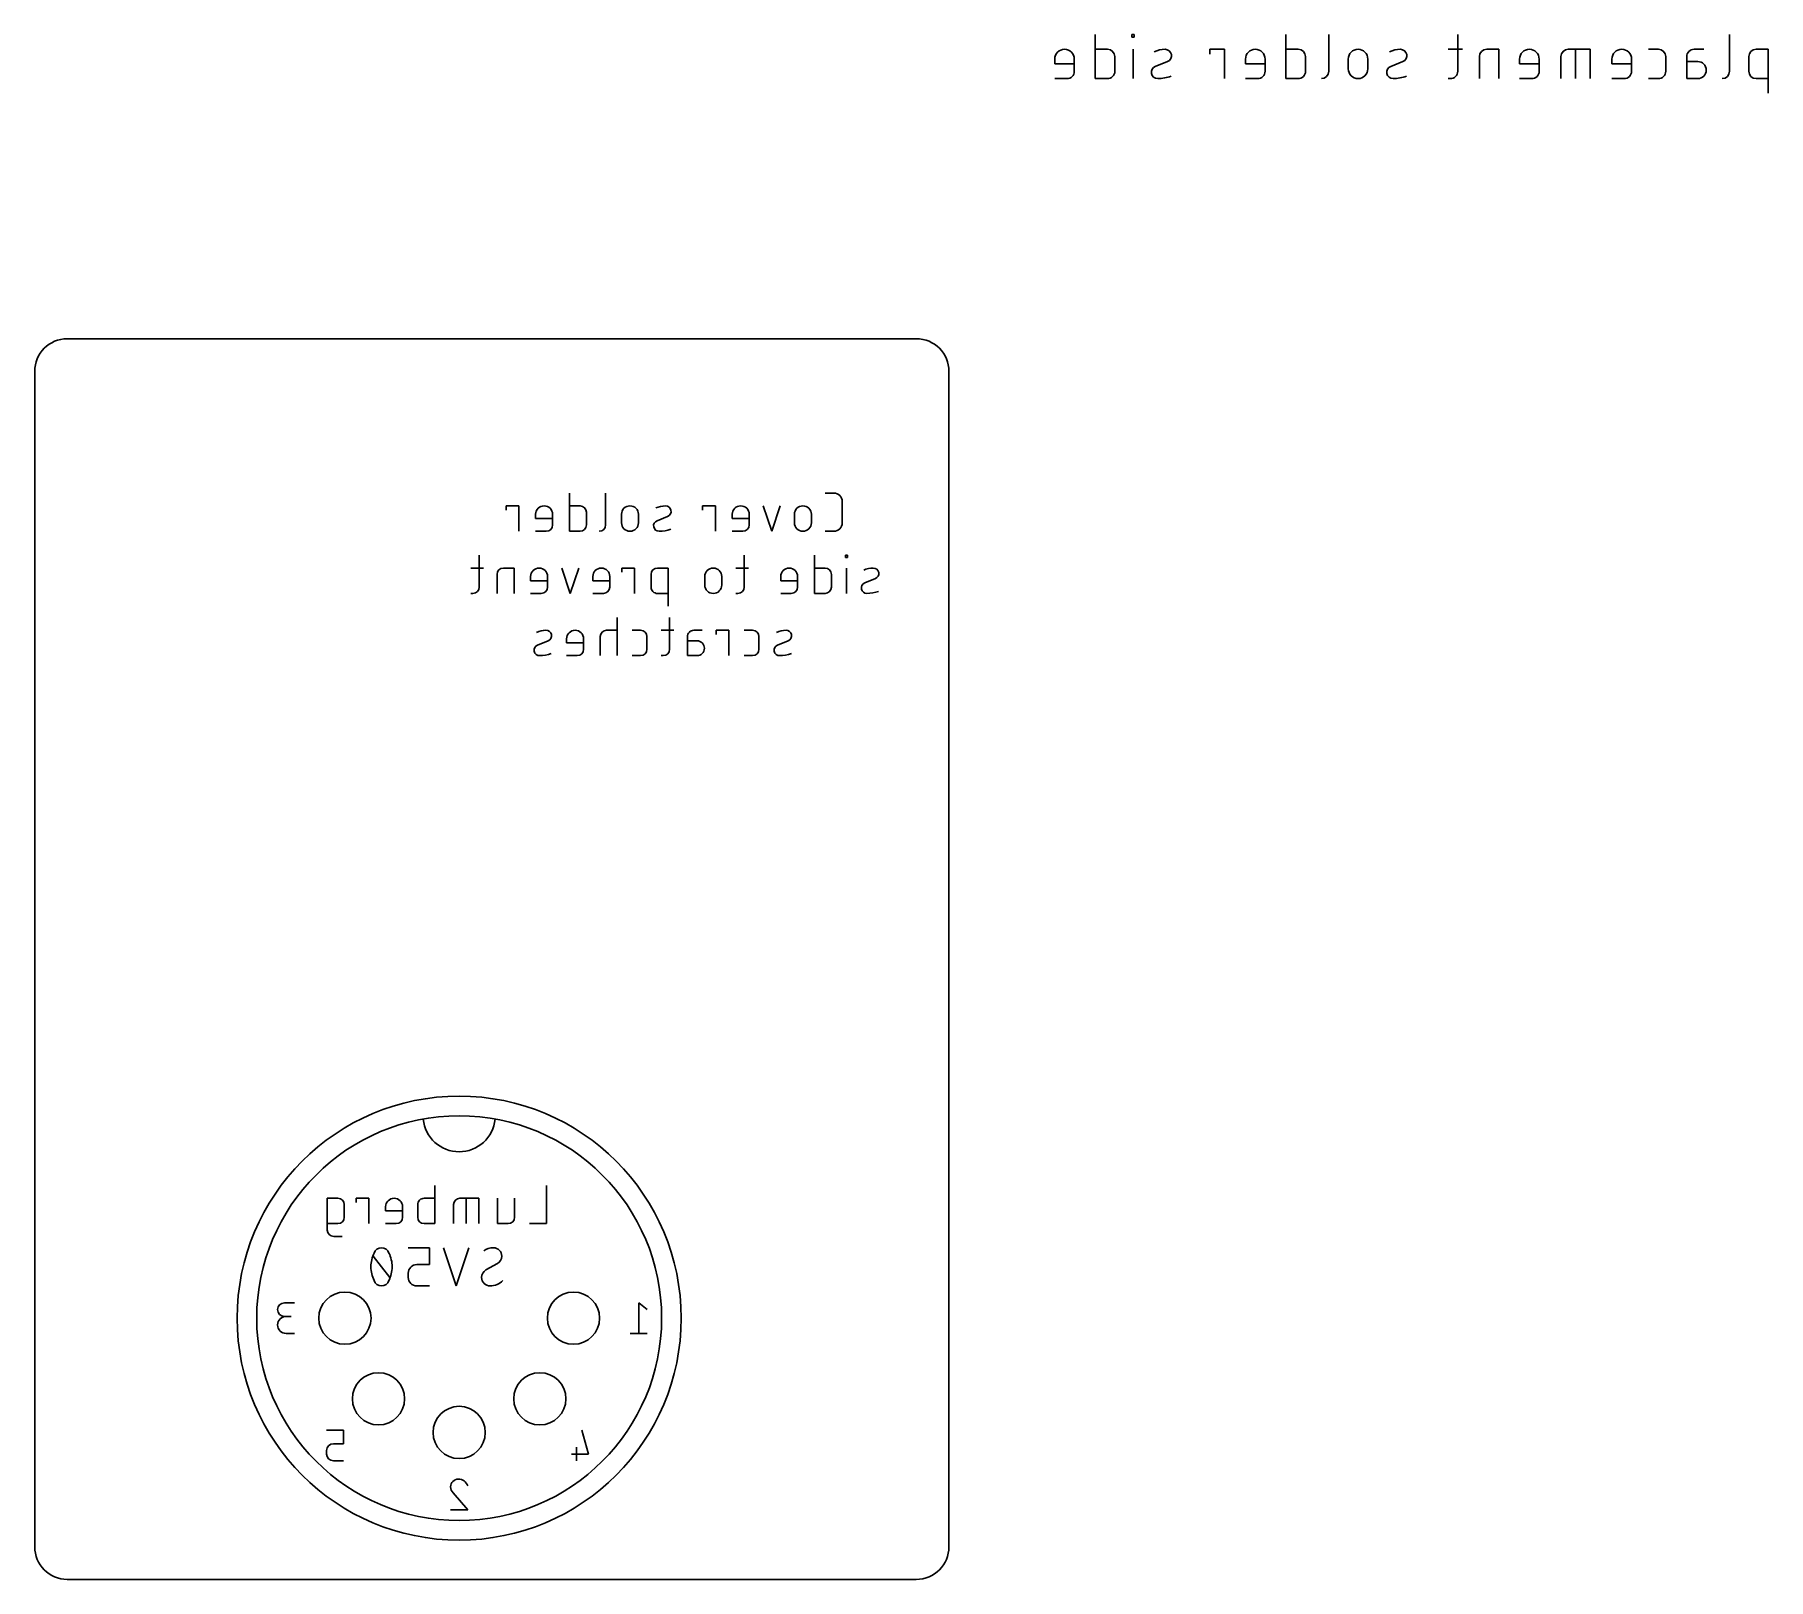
# Model space of a CAD drawing. Extents: x 0 to 53.1, y 0 to 47.3.
import ezdxf

# ---------------------------------------------------------------- set-up
doc = ezdxf.new("R2010")
doc.units = 0
for name, color, linetype in [('20', 30, 'CONTINUOUS'), ('22', 253, 'CONTINUOUS'), ('52', 253, 'CONTINUOUS')]:
    doc.layers.add(name, color=color, linetype=linetype)

msp = doc.modelspace()

# ---------------------------------------------------------------- linework, layer by layer
at = {"layer": '20'}
for p, q in [((1, 38), (27, 38)), ((0, 1), (0, 37)), ((28, 37), (28, 1)), ((27, 0), (1, 0))]:
    msp.add_line(p, q, dxfattribs=at)
for centre, start, end in [((1, 37), 90, 180), ((27, 37), 0, 90), ((1, 1), 180, 270), ((27, 1), 270, 0)]:
    msp.add_arc(centre, 1, start, end, dxfattribs=at)
at = {"layer": '22'}
for p, q in [((32.4804, 47.3139), (32.4804, 45.9676)), ((33.6753, 47.3139), (33.6005, 47.3139)), ((33.6005, 47.3139), (33.6005, 47.2391)), ((33.6753, 47.2391), (33.6753, 47.3139)), ((38.3208, 47.3139), (38.3208, 45.9676)), ((39.6287, 47.3139), (39.6287, 46.192)), ((43.5819, 47.3139), (43.5819, 46.192)), ((51.9027, 47.3139), (51.9027, 46.192)), ((32.8543, 46.8651), (32.4804, 46.8651)), ((33.6005, 47.2391), (33.6753, 47.2391)), ((33.6379, 45.9676), (33.6379, 46.8651)), ((36.4369, 46.8651), (35.9881, 46.8651)), ((35.9881, 46.8651), (35.9881, 46.7155)), ((36.4369, 45.9676), (36.4369, 46.8651)), ((38.6947, 46.8651), (38.3208, 46.8651)), ((43.7315, 46.8651), (43.2827, 46.8651)), ((44.8422, 46.8651), (44.4683, 46.8651)), ((44.8422, 45.9676), (44.8422, 46.8651)), ((47.6382, 46.8651), (46.9651, 46.8651)), ((47.1895, 45.9676), (47.1895, 46.8651)), ((47.6382, 45.9676), (47.6382, 46.8651)), ((49.7263, 46.8651), (49.4271, 46.8651)), ((50.8192, 46.8651), (51.1184, 46.8651)), ((53.0924, 46.8651), (52.7184, 46.8651)), ((53.0924, 45.5189), (53.0924, 46.8651)), ((31.2398, 46.566), (31.2398, 46.4164)), ((31.2398, 46.4164), (31.8381, 46.4164)), ((31.8381, 46.192), (31.8381, 46.566)), ((33.0787, 46.192), (33.0787, 46.6408)), ((34.3178, 46.3416), (34.6918, 46.4912)), ((37.0802, 46.566), (37.0802, 46.4164)), ((37.0802, 46.4164), (37.6785, 46.4164)), ((37.6785, 46.192), (37.6785, 46.566)), ((38.9191, 46.192), (38.9191, 46.6408)), ((40.2286, 46.566), (40.2286, 46.2668)), ((40.8269, 46.2668), (40.8269, 46.566)), ((41.5271, 46.3416), (41.9011, 46.4912)), ((44.2439, 46.6408), (44.2439, 45.9676)), ((45.4759, 46.566), (45.4759, 46.4164)), ((45.4759, 46.4164), (46.0742, 46.4164)), ((46.0742, 46.192), (46.0742, 46.566)), ((46.7408, 46.6408), (46.7408, 45.9676)), ((48.3048, 46.566), (48.3048, 46.4164)), ((48.3048, 46.4164), (48.9031, 46.4164)), ((48.9031, 46.192), (48.9031, 46.566)), ((49.9506, 46.192), (49.9506, 46.6408)), ((50.5948, 45.9676), (50.5948, 46.6408)), ((50.5948, 46.4912), (50.9314, 46.4912)), ((52.494, 46.6408), (52.494, 46.192)), ((31.2398, 45.9676), (31.6138, 45.9676)), ((32.4804, 45.9676), (32.8543, 45.9676)), ((37.0802, 45.9676), (37.4542, 45.9676)), ((38.3208, 45.9676), (38.6947, 45.9676)), ((43.3575, 45.9676), (43.2827, 45.9676)), ((45.4759, 45.9676), (45.8498, 45.9676)), ((48.3048, 45.9676), (48.6788, 45.9676)), ((49.4271, 45.9676), (49.7263, 45.9676)), ((50.9314, 45.9676), (50.5948, 45.9676)), ((52.7184, 45.9676), (53.0924, 45.9676)), ((16.3769, 33.2709), (16.3769, 32.1026)), ((17.4849, 33.2709), (17.4849, 32.2973)), ((24.4713, 33.2709), (24.2116, 33.2709)), ((24.7309, 32.3622), (24.7309, 33.0113)), ((14.8262, 32.8815), (14.4368, 32.8815)), ((14.4368, 32.8815), (14.4368, 32.7517)), ((14.8262, 32.1026), (14.8262, 32.8815)), ((15.3423, 32.6218), (15.3423, 32.492)), ((15.3423, 32.492), (15.8616, 32.492)), ((15.8616, 32.2973), (15.8616, 32.6218)), ((16.7014, 32.8815), (16.3769, 32.8815)), ((16.8962, 32.2973), (16.8962, 32.6868)), ((17.9712, 32.6218), (17.9712, 32.3622)), ((18.4905, 32.3622), (18.4905, 32.6218)), ((19.0592, 32.4271), (19.3837, 32.5569)), ((20.846, 32.8815), (20.4566, 32.8815)), ((20.4566, 32.8815), (20.4566, 32.7517)), ((20.846, 32.1026), (20.846, 32.8815)), ((21.3621, 32.6218), (21.3621, 32.492)), ((21.3621, 32.492), (21.8814, 32.492)), ((21.8814, 32.2973), (21.8814, 32.6218)), ((22.5742, 32.1026), (22.3146, 32.8815)), ((22.8339, 32.8815), (22.5742, 32.1026)), ((23.2671, 32.6218), (23.2671, 32.3622)), ((23.7864, 32.3622), (23.7864, 32.6218)), ((15.3423, 32.1026), (15.6669, 32.1026)), ((16.3769, 32.1026), (16.7014, 32.1026)), ((21.3621, 32.1026), (21.6866, 32.1026)), ((24.2116, 32.1026), (24.4713, 32.1026)), ((13.6175, 31.366), (13.6175, 30.3923)), ((21.7328, 31.366), (21.7328, 30.3923)), ((23.8814, 31.366), (23.8814, 30.1976)), ((24.8915, 31.366), (24.8266, 31.366)), ((24.8266, 31.366), (24.8266, 31.301)), ((24.8915, 31.301), (24.8915, 31.366)), ((13.7473, 30.9765), (13.3579, 30.9765)), ((14.6793, 30.9765), (14.3548, 30.9765)), ((14.6793, 30.1976), (14.6793, 30.9765)), ((16.4009, 30.1976), (16.1412, 30.9765)), ((16.6605, 30.9765), (16.4009, 30.1976)), ((18.3684, 30.9765), (17.9789, 30.9765)), ((17.9789, 30.9765), (17.9789, 30.8467)), ((18.3684, 30.1976), (18.3684, 30.9765)), ((19.3978, 30.9765), (19.0733, 30.9765)), ((19.3978, 29.8081), (19.3978, 30.9765)), ((21.8626, 30.9765), (21.4732, 30.9765)), ((24.206, 30.9765), (23.8814, 30.9765)), ((24.8266, 31.301), (24.8915, 31.301)), ((24.8591, 30.1976), (24.8591, 30.9765)), ((14.16, 30.7818), (14.16, 30.1976)), ((15.1887, 30.7168), (15.1887, 30.587)), ((15.1887, 30.587), (15.708, 30.587)), ((15.708, 30.3923), (15.708, 30.7168)), ((17.0937, 30.7168), (17.0937, 30.587)), ((17.0937, 30.587), (17.613, 30.587)), ((17.613, 30.3923), (17.613, 30.7168)), ((18.8785, 30.7818), (18.8785, 30.3923)), ((20.5227, 30.7168), (20.5227, 30.4572)), ((21.042, 30.4572), (21.042, 30.7168)), ((22.8468, 30.7168), (22.8468, 30.587)), ((22.8468, 30.587), (23.3661, 30.587)), ((23.3661, 30.3923), (23.3661, 30.7168)), ((24.4007, 30.3923), (24.4007, 30.7818)), ((25.4207, 30.5221), (25.7452, 30.6519)), ((13.4228, 30.1976), (13.3579, 30.1976)), ((15.1887, 30.1976), (15.5133, 30.1976)), ((17.0937, 30.1976), (17.4183, 30.1976)), ((19.0733, 30.1976), (19.3978, 30.1976)), ((21.5381, 30.1976), (21.4732, 30.1976)), ((22.8468, 30.1976), (23.1714, 30.1976)), ((23.8814, 30.1976), (24.206, 30.1976)), ((17.8388, 28.2926), (17.8388, 29.461)), ((19.444, 29.461), (19.444, 28.4873)), ((15.3976, 28.6171), (15.7221, 28.7469)), ((16.2908, 28.8118), (16.2908, 28.682)), ((16.2908, 28.682), (16.8101, 28.682)), ((16.8101, 28.4873), (16.8101, 28.8118)), ((17.3195, 28.8768), (17.3195, 28.2926)), ((17.8388, 29.0715), (17.5142, 29.0715)), ((18.5571, 29.0715), (18.2975, 29.0715)), ((18.7519, 28.4873), (18.7519, 28.8768)), ((19.5738, 29.0715), (19.1844, 29.0715)), ((19.9924, 28.2926), (19.9924, 28.8768)), ((19.9924, 28.7469), (20.2845, 28.7469)), ((20.1871, 29.0715), (20.4468, 29.0715)), ((21.2612, 29.0715), (20.8717, 29.0715)), ((20.8717, 29.0715), (20.8717, 28.9417)), ((21.2612, 28.2926), (21.2612, 29.0715)), ((21.9861, 29.0715), (21.7265, 29.0715)), ((22.1809, 28.4873), (22.1809, 28.8768)), ((22.7509, 28.6171), (23.0754, 28.7469)), ((16.2908, 28.2926), (16.6154, 28.2926)), ((18.2975, 28.2926), (18.5571, 28.2926)), ((19.2493, 28.2926), (19.1844, 28.2926)), ((20.2845, 28.2926), (19.9924, 28.2926)), ((21.7265, 28.2926), (21.9861, 28.2926)), ((12.2512, 12.063), (12.2512, 10.8946)), ((15.6726, 12.063), (15.6726, 10.8946)), ((9.287, 11.6735), (8.9624, 11.6735)), ((8.9624, 11.6735), (8.9624, 10.6998)), ((9.4817, 11.0893), (9.4817, 11.4787)), ((10.2312, 11.6735), (9.8417, 11.6735)), ((9.8417, 11.6735), (9.8417, 11.5437)), ((10.2312, 10.8946), (10.2312, 11.6735)), ((10.7472, 11.4138), (10.7472, 11.284)), ((10.7472, 11.284), (11.2665, 11.284)), ((11.2665, 11.0893), (11.2665, 11.4138)), ((11.7319, 11.0893), (11.7319, 11.4787)), ((11.9267, 11.6735), (12.2512, 11.6735)), ((12.8272, 11.4787), (12.8272, 10.8946)), ((13.6061, 11.6735), (13.0219, 11.6735)), ((13.2167, 10.8946), (13.2167, 11.6735)), ((13.6061, 10.8946), (13.6061, 11.6735)), ((14.1762, 10.8946), (14.1762, 11.6735)), ((14.6955, 11.6735), (14.6955, 11.0893)), ((8.9624, 10.8946), (9.287, 10.8946)), ((10.7472, 10.8946), (11.0718, 10.8946)), ((12.2512, 10.8946), (11.9267, 10.8946)), ((14.5008, 10.8946), (14.1762, 10.8946)), ((15.6726, 10.8946), (15.1533, 10.8946)), ((9.1572, 10.5051), (9.4168, 10.5051)), ((12.0896, 10.158), (11.4405, 10.158)), ((12.0896, 9.6387), (12.0896, 10.158)), ((12.908, 8.9896), (12.5186, 10.158)), ((13.2975, 10.158), (12.908, 8.9896)), ((10.8817, 9.2492), (10.3624, 9.8983)), ((11.7001, 9.6387), (12.0896, 9.6387)), ((13.8182, 9.4764), (14.1752, 9.6711)), ((11.4405, 9.2492), (11.4405, 9.379)), ((12.0896, 8.9896), (11.7001, 8.9896)), ((7.9611, 8.4699), (7.6478, 8.4699)), ((7.6478, 8.0522), (7.8566, 8.0522)), ((18.7611, 8.2611), (18.5, 8.4699)), ((18.5, 8.4699), (18.5, 7.5301)), ((7.9611, 7.5301), (7.7, 7.5301)), ((18.7611, 7.5301), (18.2389, 7.5301)), ((9.4611, 4.5699), (8.9389, 4.5699)), ((9.4611, 4.1522), (9.4611, 4.5699)), ((16.7522, 4.5699), (16.9611, 3.8389)), ((8.9389, 3.8389), (8.9389, 3.9434)), ((9.1478, 4.1522), (9.4611, 4.1522)), ((16.9611, 3.8389), (16.4389, 3.8389)), ((16.5956, 4.0478), (16.5956, 3.6301)), ((9.4611, 3.6301), (9.1478, 3.6301)), ((13.2611, 2.1301), (12.7389, 2.1301)), ((12.8173, 2.6522), (13.2611, 2.1301))]:
    msp.add_line(p, q, dxfattribs=at)
for radius in [6.8, 6.2]:
    msp.add_circle((13, 8), radius, dxfattribs=at)
for centre, radius, start, end in [((31.539, 46.566), 0.2992, 0, 180), ((32.8543, 46.6408), 0.2244, 0, 90), ((34.6291, 46.0159), 0.8493, 90.819, 114.2391), ((34.6198, 46.6712), 0.1939, 291.8014, 90.819), ((37.3794, 46.566), 0.2992, 0, 180), ((38.6947, 46.6408), 0.2244, 0, 90), ((40.5278, 46.566), 0.2992, 0, 180), ((41.8384, 46.0159), 0.8493, 90.819, 114.2391), ((41.8291, 46.6712), 0.1939, 291.8014, 90.819), ((44.4683, 46.6407), 0.2244, 90, 179.9992), ((45.775, 46.566), 0.2992, 0, 180), ((46.9651, 46.6407), 0.2244, 90, 179.9992), ((48.604, 46.566), 0.2992, 0, 180), ((49.7263, 46.6408), 0.2244, 0, 90), ((50.8192, 46.6408), 0.2244, 89.9992, 180), ((52.7184, 46.6407), 0.2244, 90, 179.9992), ((31.6138, 46.192), 0.2244, 270, 0.0008), ((32.8543, 46.192), 0.2244, 270, 0.0008), ((34.3899, 46.1615), 0.1939, 111.8014, 270.819), ((37.4542, 46.192), 0.2244, 270, 0.0008), ((38.6947, 46.192), 0.2244, 270, 0.0008), ((39.4043, 46.192), 0.2244, 270.0008, 0), ((40.5278, 46.2668), 0.2992, 180, 0), ((41.5991, 46.1615), 0.1939, 111.8014, 270.819), ((43.3575, 46.192), 0.2244, 269.9992, 360), ((45.8498, 46.192), 0.2244, 270, 0.0008), ((48.6788, 46.192), 0.2244, 270, 0.0008), ((49.7263, 46.192), 0.2244, 270, 0.0008), ((50.9314, 46.2294), 0.2618, 270, 90), ((51.6784, 46.192), 0.2244, 270.0008, 0), ((52.7184, 46.192), 0.2244, 180, 270), ((34.3745, 47.236), 1.2684, 270.819, 289.7904), ((41.5838, 47.236), 1.2684, 270.819, 289.7904), ((24.4713, 33.0113), 0.2596, 0, 90), ((15.6019, 32.6218), 0.2596, 0, 180), ((16.7014, 32.6868), 0.1947, 0, 90), ((18.2308, 32.6218), 0.2596, 0, 180), ((19.1217, 32.2708), 0.1683, 111.8011, 270.8182), ((19.3293, 32.1444), 0.7371, 90.8181, 114.2388), ((19.3212, 32.7132), 0.1683, 291.8011, 90.8182), ((21.6217, 32.6218), 0.2596, 0, 180), ((23.5267, 32.6218), 0.2596, 0, 180), ((15.6669, 32.2973), 0.1947, 270, 0), ((16.7014, 32.2973), 0.1947, 270, 0), ((17.2902, 32.2973), 0.1947, 270, 0), ((18.2308, 32.3622), 0.2596, 180, 0), ((19.1083, 33.2033), 1.1008, 270.8181, 289.791), ((21.6866, 32.2973), 0.1947, 270, 0), ((23.5267, 32.3622), 0.2596, 180, 0), ((24.4713, 32.3622), 0.2596, 270, 0), ((14.3548, 30.7817), 0.1947, 90, 179.9982), ((15.4484, 30.7168), 0.2596, 0, 180), ((17.3534, 30.7168), 0.2596, 0, 180), ((19.0733, 30.7817), 0.1947, 90, 179.9982), ((20.7824, 30.7168), 0.2596, 0, 180), ((23.1065, 30.7168), 0.2596, 0, 180), ((24.206, 30.7818), 0.1947, 0, 90), ((25.6909, 30.2394), 0.7371, 90.8181, 114.2388), ((25.6827, 30.8082), 0.1683, 291.8011, 90.8182), ((13.4228, 30.3923), 0.1947, 270, 0), ((15.5133, 30.3923), 0.1947, 270, 0), ((17.4183, 30.3923), 0.1947, 270, 0), ((19.0733, 30.3923), 0.1947, 180, 270.0009), ((20.7824, 30.4572), 0.2596, 180, 0), ((21.5381, 30.3923), 0.1947, 270, 0), ((23.1714, 30.3923), 0.1947, 270, 0), ((24.206, 30.3923), 0.1947, 270, 0), ((25.4832, 30.3658), 0.1683, 111.8011, 270.8182), ((25.4699, 31.2983), 1.1008, 270.8181, 289.791), ((15.6678, 28.3344), 0.7371, 90.8181, 114.2388), ((15.6596, 28.9032), 0.1683, 291.8011, 90.8182), ((16.5505, 28.8118), 0.2596, 0, 180), ((17.5142, 28.8767), 0.1947, 90, 179.9982), ((18.5571, 28.8768), 0.1947, 0, 90), ((20.1871, 28.8768), 0.1947, 89.9991, 180), ((20.2845, 28.5197), 0.2272, 270, 90), ((21.9861, 28.8768), 0.1947, 0, 90), ((23.021, 28.3344), 0.7371, 90.8181, 114.2388), ((23.0129, 28.9032), 0.1683, 291.8011, 90.8182), ((15.4601, 28.4608), 0.1683, 111.8011, 270.8182), ((15.4468, 29.3933), 1.1008, 270.8181, 289.791), ((16.6154, 28.4873), 0.1947, 270, 0), ((18.5571, 28.4873), 0.1947, 270, 0), ((19.2493, 28.4873), 0.1947, 270, 0), ((21.9861, 28.4873), 0.1947, 270, 0), ((22.8134, 28.4608), 0.1683, 111.8011, 270.8182), ((22.8001, 29.3933), 1.1008, 270.8181, 289.791), ((13, 14.2), 1.1045, 185.1944, 354.8056), ((9.287, 11.4787), 0.1947, 0, 90), ((11.0069, 11.4138), 0.2596, 0, 180), ((11.9267, 11.4787), 0.1947, 89.9991, 180), ((13.0219, 11.4787), 0.1947, 90, 180), ((9.1572, 10.6998), 0.1947, 180, 270), ((9.287, 11.0893), 0.1947, 270, 0), ((11.0718, 11.0893), 0.1947, 270, 0), ((11.9267, 11.0893), 0.1947, 180.0018, 270), ((14.5008, 11.0893), 0.1947, 270, 0), ((10.6221, 9.9178), 0.2402, 90.0002, 161.0741), ((10.6221, 9.9178), 0.2402, 18.9249, 90), ((14.0454, 9.6711), 0.4868, 90, 126.8706), ((14.0454, 9.8983), 0.2596, 0, 90), ((11.2603, 9.5738), 0.9628, 154.0109, 180.0001), ((11.2604, 9.5738), 0.9629, 180, 205.9888), ((9.9837, 9.5738), 0.9629, 334.0112, 360), ((9.9838, 9.5738), 0.9629, 359.9999, 25.9891), ((11.7001, 9.379), 0.2596, 90, 180), ((14.0413, 9.8983), 0.2637, 300.5101, 359.9999), ((10.6221, 9.2297), 0.2402, 198.9267, 270), ((10.6221, 9.2297), 0.2402, 270.0002, 341.0746), ((11.7001, 9.2492), 0.2596, 180, 270), ((13.9521, 9.2492), 0.2637, 120.5098, 180.0002), ((13.948, 9.2492), 0.2596, 180, 270), ((13.948, 9.5381), 0.5485, 269.9999, 315.2393), ((7.7, 7.7912), 0.2611, 90, 270), ((7.6478, 8.2611), 0.2088, 90, 270), ((9.1478, 3.9434), 0.2088, 90, 180), ((9.1478, 3.8389), 0.2088, 180, 270), ((12.9739, 2.835), 0.235, 90, 180), ((12.9913, 2.835), 0.2524, 180.0002, 226.396), ((12.9739, 2.7681), 0.3018, 17.9442, 90.0001)]:
    msp.add_arc(centre, radius, start, end, dxfattribs=at)
at = {"layer": '52'}
for centre in [(9.5, 8), (16.5, 8), (10.53, 5.53), (15.47, 5.53), (13, 4.5)]:
    msp.add_circle(centre, 0.8, dxfattribs=at)

doc.saveas('drawing.dxf')
